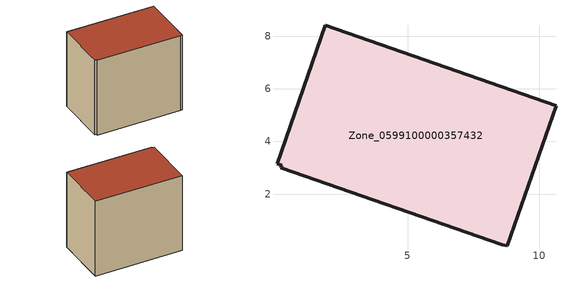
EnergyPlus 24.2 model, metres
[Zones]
Zone_0599100000357432
 floor ground (C_G): 10.64,5.36 8.79,0.03 8.6,0.06 0.18,3 0.21,3.09 0.04,3.16 1.86,8.42 z0
 wall outside (C_F): 0.04,3.16 0.21,3.09 0.18,3 8.6,0.06 8.79,0.03 10.64,5.36 1.86,8.42 0.04,3.16 z0:8.39
 roof outside (C_R): 8.79,0.03 10.64,5.36 1.86,8.42 0.04,3.16 0.21,3.09 0.18,3 8.6,0.06 z8.39
[BUILDING]
Pand.0599100000357432: North Axis=0; Terrain=City; Loads Convergence Tolerance Value=0.04; Temperature Convergence Tolerance Value=0.4; Solar Distribution=FullExterior; Maximum Number of Warmup Days=25; Minimum Number of Warmup Days=1
[Site:Location]
Rotterdam.The.Hague.AP_ZH_NLD Design_Conditions: Latitude=51.96; Longitude=4.45; Time Zone=1; Elevation=-4.5
[SITE:GROUNDTEMPERATURE:BUILDINGSURFACE]
18, 18, 18, 18, 18, 18, 18, 18, 18, 18, 18, 18
[MATERIAL] Thermal Absorptance=0.9; Solar Absorptance=0.7; Visible Absorptance=0.7
Name | Roughness | Thickness | Conductivity | Density | Specific Heat
G.TC.1992-2005 | MediumSmooth | 0.15 | 0.06 | 540 | 1210
F.TC.1992-2005 | Rough | 0.3 | 0.12 | 1920 | 840
R.TC.1992-2005 | MediumRough | 0.2 | 0.08 | 1500 | 1000
[CONSTRUCTION]
C_G: G.TC.1992-2005
C_F: F.TC.1992-2005
C_R: R.TC.1992-2005
[ZONE]
Zone_0599100000357432: Type=1; Multiplier=1; Ceiling Height=Autocalculate; Volume=Autocalculate; Floor Area=autocalculate; Part of Total Floor Area=Yes
[ZONEINFILTRATION:DESIGNFLOWRATE]
Infil_Zone_0599100000357432: Zone or ZoneList or Space or SpaceList=Zone_0599100000357432; Schedule=AlwaysOn; Design Flow Rate Calculation Method=Flow/Area; Flow Rate per Floor Area=0.0015; Constant Term Coefficient=1; Temperature Term Coefficient=0; Velocity Term Coefficient=0; Velocity Squared Term Coefficient=0
[HVACTEMPLATE:ZONE:IDEALLOADSAIRSYSTEM]
Zone_0599100000357432: Maximum Heating Supply Air Temperature=50; Minimum Cooling Supply Air Temperature=13; Maximum Heating Supply Air Humidity Ratio=0.0156; Minimum Cooling Supply Air Humidity Ratio=0.0077; Heating Limit=NoLimit; Cooling Limit=NoLimit; Dehumidification Control Type=ConstantSensibleHeatRatio; Cooling Sensible Heat Ratio=0.7; Dehumidification Setpoint=60; Humidification Control Type=None; Humidification Setpoint=30; Outdoor Air Method=None; Outdoor Air Flow Rate per Person=0.00944; Outdoor Air Flow Rate per Zone Floor Area=0; Outdoor Air Flow Rate per Zone=0; Demand Controlled Ventilation Type=None; Outdoor Air Economizer Type=NoEconomizer; Heat Recovery Type=None; Sensible Heat Recovery Effectiveness=0.7; Latent Heat Recovery Effectiveness=0.65
[ZONECONTROL:THERMOSTAT]
ThermostatControl_Zone_0599100000357432: Zone or ZoneList=Zone_0599100000357432; Control Type Schedule=DualSetpointControlType; Control 1=Thermostat_Zone_0599100000357432; Temperature Difference Between Cutout And Setpoint=0
[THERMOSTATSETPOINT:DUALSETPOINT]
Thermostat_Zone_0599100000357432: Heating Setpoint Temperature Schedule=HeatingSetpoint_Zone_0599100000357432; Cooling Setpoint Temperature Schedule=CoolingSetpoint_Zone_0599100000357432
[SCHEDULE:COMPACT]
HeatingSetpoint_Zone_0599100000357432: Through: 12/31, For: AllDays, Until: 24:00, 21
CoolingSetpoint_Zone_0599100000357432: Through: 12/31, For: AllDays, Until: 24:00, 24
DualSetpointControlType: Through: 12/31, For: AllDays, Until: 24:00, 4
AlwaysOn: Through: 12/31, For: AllDays, Until: 24:00, 1
